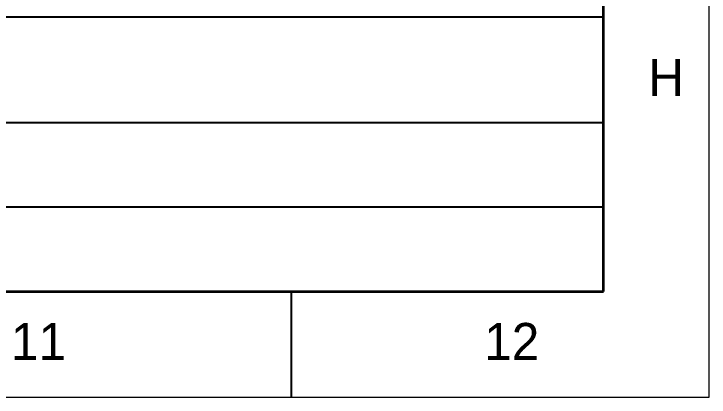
# Model space of a CAD drawing. Extents: x 1129386 to 1341523, y 309636 to 351636.
# Drawn here: x 1182212 to 1188786, y 309636 to 313264 of the extents above; entities that cross this region are included whole.
import ezdxf

# ---------------------------------------------------------------- set-up
doc = ezdxf.new("R2010")
doc.units = 0
doc.header["$LTSCALE"] = 1000
doc.header["$MEASUREMENT"] = 0
doc.linetypes.add('SLD-实线', pattern=[0, 0])
doc.layers.add('实线层', color=7, linetype='SLD-实线', lineweight=35)
doc.layers.add('细线层', color=7, linetype='SLD-实线')
doc.styles.add('SLDTEXTSTYLE1', font='')
doc.styles.get('SLDTEXTSTYLE1').set_extended_font_data('汉仪长仿宋体')

msp = doc.modelspace()

# ---------------------------------------------------------------- linework, layer by layer
at = {"color": 7, "linetype": 'SLD-实线', "lineweight": 18}
for p, q in [((1188786.2, 309635.9), (1188786.2, 351635.9)), ((1129385.6, 309635.9), (1188786.2, 309635.9))]:
    msp.add_line(p, q, dxfattribs=at)
at = {"layer": '实线层', "color": 7, "lineweight": 35}
for p, q in [((1187786.2, 310635.9), (1187786.2, 350635.9)), ((1129385.6, 310635.9), (1187786.2, 310635.9))]:
    msp.add_line(p, q, dxfattribs=at)
at = {"layer": '实线层', "lineweight": 25}
for p, q in [((1181786.2, 313235.9), (1187786.2, 313235.9)), ((1181779.6, 312235.9), (1187779.6, 312235.9)), ((1181778.6, 311435.9), (1187778.6, 311435.9))]:
    msp.add_line(p, q, dxfattribs=at)
at = {"layer": '细线层'}
msp.add_line((1184835.6, 309635.9), (1184835.6, 310635.9), dxfattribs=at)

# ---------------------------------------------------------------- texts
at = {"color": 7, "linetype": 'SLD-实线', "lineweight": 18, "char_height": 350, "attachment_point": 2, "style": 'SLDTEXTSTYLE1'}
for s, insert in [('H', (1188379.6, 312837.9)), ('11', (1182444.5, 310337.9)), ('12', (1186920, 310337.9))]:
    msp.add_mtext(s, dxfattribs=dict(at, insert=insert))

doc.saveas('drawing.dxf')
